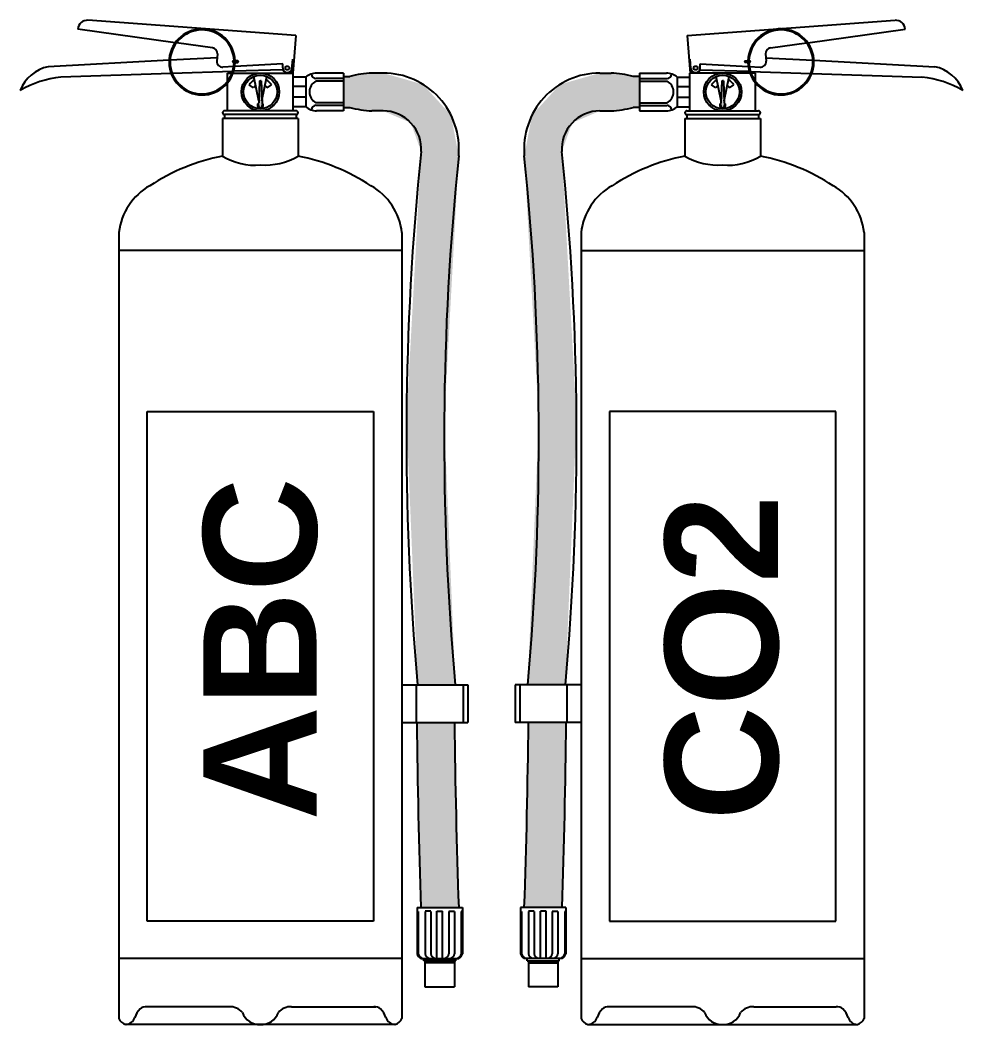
# Model space of a CAD drawing. Header units: inches. Extents: x -250485 to 735580, y -140410 to 288049.
# Drawn here: x 92099.31 to 92125.02, y -6431.32 to -6403.93 of the extents above; entities that cross this region are included whole.
import ezdxf

# ---------------------------------------------------------------- set-up
doc = ezdxf.new("R2010")
doc.units = ezdxf.units.IN
doc.header["$MEASUREMENT"] = 0
doc.layers.add('FIREACC', color=30, linetype='Continuous')
doc.layers.add('OUTSIDE', color=253, linetype='Continuous')
doc.layers.add('sheet', color=7, linetype='Continuous', lineweight=15)
doc.layers.add('wall', color=7, linetype='Continuous', lineweight=0)
doc.styles.get("Standard").update_dxf_attribs({"font": 'arialbd.ttf', "height": 24})

# ---------------------------------------------------------------- blocks, each defined once
blk = doc.blocks.new('*U196')
at = {"layer": 'OUTSIDE', "linetype": 'Continuous'}
for points in [[(-64.23, 504), (-85.32, 497.96), (-52.39, 503.43)], [(-52.39, 503.43), (-85.32, 497.96), (-46.58, 502.25)], [(-43.17, 502.25), (-85.32, 497.96), (-43.17, 485.75)], [(-85.32, 497.96), (-43.17, 502.25), (-46.58, 502.25)], [(-52.39, 503.43), (-58.29, 504), (-64.23, 504)], [(-85.32, 497.96), (-100.12, 481.76), (-46.58, 485.75)], [(-85.32, 497.96), (-46.58, 485.75), (-43.17, 485.75)], [(-46.58, 485.75), (-100.12, 481.76), (-64, 484)], [(-46.58, 485.75), (-64, 484), (-52.39, 484.57)], [(-52.39, 484.57), (-64, 484), (-58.29, 484)], [(-100.12, 481.76), (-104.23, 460.21), (-78.88, 477.62)], [(-64, 484), (-100.12, 481.76), (-78.88, 477.62)], [(-78.88, 477.62), (-104.23, 460.21), (-84.35, 462.39)], [(-84.35, 462.39), (-104.23, 460.21), (-76.57, 321.24)], [(-104.23, 460.21), (-96.57, 320.15), (-76.57, 321.24)], [(-96.57, 320.15), (-102.42, 180), (-82.46, 180)], [(-76.57, 321.24), (-96.57, 320.15), (-82.46, 180)], [(-82.01, 160), (-102.82, 110.99), (-82.81, 110.99)], [(-102.01, 160), (-102.82, 110.99), (-82.01, 160)], [(-102.82, 110.99), (-104.23, 62), (-84.21, 62)], [(-82.81, 110.99), (-102.82, 110.99), (-84.21, 62)]]:
    blk.add_solid(points, dxfattribs=at)
blk = doc.blocks.new('*U195')
at = {"layer": 'OUTSIDE', "linetype": 'Continuous'}
for points in [[(0.37, 499.88), (-0.02, 488.3), (0.85, 485.52)], [(0.8, 499.89), (0.37, 499.88), (0.85, 485.52)], [(0.85, 499.89), (0.8, 499.89), (0.85, 485.52)], [(0.85, 499.89), (0.85, 485.52), (1.71, 488.3)], [(1.23, 499.89), (0.85, 499.89), (1.71, 488.3)], [(-0.02, 488.3), (-0.67, 487.23), (0.85, 485.52)], [(-0.67, 487.23), (-0.29, 486.03), (0.85, 485.52)], [(1.71, 488.3), (0.85, 485.52), (2.36, 487.24)], [(2.36, 487.24), (0.85, 485.52), (1.99, 486.04)]]:
    blk.add_solid(points, dxfattribs=at)
blk = doc.blocks.new('CO2')
at = {"layer": 'FIREACC', "color": 31}
for p, q in [((-39656.97, 31717.16), (-39568.94, 31723.56)), ((-39656.97, 31717.16), (-39655.81, 31701.2)), ((-39605.91, 31714.07), (-39564.66, 31719.86)), ((-39621.75, 31711.85), (-39606.4, 31714.01)), ((-39623.81, 31709.3), (-39623.59, 31706.28)), ((-39655.27, 31701.24), (-39655.7, 31707.14)), ((-39651.58, 31705.08), (-39631.15, 31703.98)), ((-39651.46, 31703.48), (-39651.58, 31705.08)), ((-39623.7, 31707.71), (-39603.75, 31706.65)), ((-39603.31, 31706.63), (-39552.11, 31703.9)), ((-39630.47, 31701.2), (-39655.86, 31701.2)), ((-39655.86, 31685.2), (-39655.86, 31701.2)), ((-39651.59, 31702.62), (-39630.71, 31701.94)), ((-39630.71, 31703.95), (-39626.12, 31703.7)), ((-39630.25, 31701.92), (-39604.62, 31701.08)), ((-39628.14, 31701.2), (-39630, 31701.2)), ((-39628.14, 31697.78), (-39628.14, 31701.2)), ((-39604.16, 31701.06), (-39557.5, 31699.52)), ((-39628.14, 31685.2), (-39628.14, 31697.07)), ((-39657.2, 31685.2), (-39626.8, 31685.2)), ((-39657.2, 31683.6), (-39657.2, 31682)), ((-39657.2, 31683.6), (-39626.8, 31683.6)), ((-39626.8, 31683.6), (-39626.8, 31682)), ((-39658, 31682), (-39626, 31682)), ((-39658, 31682), (-39658, 31666)), ((-39626, 31682), (-39626, 31666)), ((-39702, 31633.64), (-39702, 31300.61)), ((-39582, 31633.64), (-39582, 31300.61)), ((-39655.26, 31305.56), (-39690.96, 31305.56)), ((-39628.74, 31305.56), (-39593.92, 31305.56))]:
    blk.add_line(p, q, dxfattribs=at)
for centre, radius in [((-39653.42, 31703.34), 0.818), ((-39642, 31693.2), 8), ((-39642, 31693.2), 7.11)]:
    blk.add_circle(centre, radius, dxfattribs=at)
for centre, radius, start, end in [((-39568.65, 31719.57), 4, 4.1612, 94.1612), ((-39621.42, 31709.47), 2.4, 97.9905, 184.1612), ((-39625.99, 31706.1), 2.4, 266.9201, 4.1612), ((-39653.42, 31703.34), 1.96, 184.1612, 4.1612), ((-39555.58, 31687.65), 16.62, 21.9213, 77.9269), ((-39562.27, 31655.62), 44.16, 59.9746, 83.8066), ((-39657.2, 31684.4), 0.8, 90, 270), ((-39626.8, 31684.4), 0.8, 270, 90), ((-39641.5, 31581.14), 86.45, 100.9999, 123.208), ((-39642.5, 31581.14), 86.45, 56.792, 79.0001), ((-39675.9, 31630.61), 26.27, 119.5311, 173.3898), ((-39608.1, 31630.61), 26.27, 6.6102, 60.4689), ((-39686.51, 31298.32), 9.06, 135.2683, 162.981), ((-39690.52, 31301.84), 3.74, 83.2574, 130.4174), ((-39654.86, 31298.78), 6.79, 39.6417, 93.3999), ((-39629.14, 31298.78), 6.79, 86.6001, 140.3583), ((-39593.48, 31301.84), 3.74, 49.5826, 96.7426), ((-39597.49, 31298.32), 9.06, 17.019, 44.7317), ((-39697.82, 31302.31), 4.51, 202.0814, 252.7663), ((-39699.38, 31302.42), 4.45, 276.3773, 340.9868), ((-39642.34, 31305.74), 7.75, 199.8006, 272.52), ((-39641.66, 31305.74), 7.75, 267.48, 340.1994), ((-39584.62, 31302.42), 4.45, 199.0132, 263.6227), ((-39586.18, 31302.31), 4.51, 287.2337, 337.9186)]:
    blk.add_arc(centre, radius, start, end, dxfattribs=at)
at = {"layer": 'OUTSIDE', "color": 31}
for p, q in [((-39632.42, 31706.36), (-39630.59, 31706.36)), ((-39630.59, 31705.67), (-39632.42, 31705.67)), ((-39694.06, 31701.2), (-39689.31, 31701.2)), ((-39677.22, 31701.2), (-39665.83, 31701.2)), ((-39677.22, 31701.2), (-39677.22, 31685.2)), ((-39655.81, 31701.2), (-39655.27, 31701.24)), ((-39677.22, 31697.75), (-39665.54, 31697.75)), ((-39677.1, 31698.88), (-39665.54, 31698.88)), ((-39661.22, 31699.48), (-39655.86, 31699.48)), ((-39661.22, 31699.48), (-39661.22, 31686.92)), ((-39644.89, 31695), (-39646.79, 31696.18)), ((-39642.67, 31689.44), (-39644.74, 31699.76)), ((-39642.38, 31697.91), (-39642.7, 31688.64)), ((-39642.38, 31697.91), (-39642.04, 31697.91)), ((-39641.7, 31697.91), (-39642.04, 31697.91)), ((-39641.7, 31697.91), (-39642.04, 31697.91)), ((-39641.7, 31697.91), (-39641.32, 31688.64)), ((-39641.33, 31689.44), (-39639.26, 31699.76)), ((-39639.11, 31695), (-39637.21, 31696.18)), ((-39661.22, 31695.46), (-39655.86, 31695.46)), ((-39677.22, 31688.65), (-39665.54, 31688.65)), ((-39677.1, 31687.52), (-39665.54, 31687.52)), ((-39661.22, 31690.94), (-39655.86, 31690.94)), ((-39677.22, 31685.2), (-39665.83, 31685.2)), ((-39661.22, 31686.92), (-39655.86, 31686.92)), ((-39702, 31626), (-39582, 31626)), ((-39702, 31326), (-39582, 31326)), ((-39699.16, 31298), (-39584.84, 31298))]:
    blk.add_line(p, q, dxfattribs=at)
at = {"layer": 'OUTSIDE', "color": 1}
for p, q in [((-39677.29, 31699.8), (-39679.95, 31699.8)), ((-39694.06, 31685.2), (-39689.31, 31685.2)), ((-39677.29, 31686.6), (-39679.95, 31686.6)), ((-39690, 31557.83), (-39690, 31341.83)), ((-39594, 31557.83), (-39690, 31557.83)), ((-39594, 31341.83), (-39594, 31557.83)), ((-39730, 31442), (-39730, 31426)), ((-39702, 31442), (-39730, 31442)), ((-39727.92, 31442), (-39727.92, 31426)), ((-39708, 31442), (-39708, 31426)), ((-39702, 31426), (-39730, 31426)), ((-39727.66, 31347.6), (-39727.66, 31346)), ((-39708.46, 31347.6), (-39727.66, 31347.6)), ((-39708.46, 31347.6), (-39708.46, 31346)), ((-39727.18, 31346), (-39727.66, 31346)), ((-39727.66, 31346), (-39727.66, 31328.04)), ((-39727.18, 31345.9), (-39727.18, 31328.04)), ((-39721.94, 31346), (-39724.34, 31346)), ((-39724.34, 31345.9), (-39724.34, 31328.04)), ((-39721.94, 31345.9), (-39721.94, 31328.04)), ((-39719.26, 31326), (-39719.26, 31346)), ((-39716.86, 31346), (-39719.26, 31346)), ((-39716.86, 31326), (-39716.86, 31346)), ((-39716.86, 31326), (-39716.86, 31346)), ((-39714.19, 31346), (-39711.79, 31346)), ((-39714.19, 31345.9), (-39714.19, 31328.04)), ((-39711.79, 31345.9), (-39711.79, 31328.04)), ((-39708.95, 31346), (-39708.46, 31346)), ((-39708.95, 31345.9), (-39708.95, 31328.04)), ((-39708.46, 31346), (-39708.46, 31328.04)), ((-39690, 31341.83), (-39594, 31341.83)), ((-39710.06, 31326), (-39726.06, 31326)), ((-39724.86, 31324.96), (-39724.86, 31326)), ((-39711.26, 31324.96), (-39711.26, 31326)), ((-39724.86, 31324.96), (-39711.26, 31324.96)), ((-39724.35, 31324.96), (-39724.35, 31314)), ((-39724.35, 31324.15), (-39711.78, 31324.15)), ((-39711.78, 31324.96), (-39711.78, 31314)), ((-39711.78, 31314), (-39724.35, 31314))]:
    blk.add_line(p, q, dxfattribs=at)
at = {"layer": 'OUTSIDE', "color": 31}
for centre, radius, start, end in [((-39617.29, 31705.92), 14, 181.0255, 178.2204), ((-39617.29, 31705.92), 13.56, 181.0585, 178.1631), ((-39632.42, 31706.02), 0.343, 90, 270), ((-39630.59, 31706.02), 0.343, 270, 90), ((-39693.98, 31668.99), 32.21, 90.1556, 185.0263), ((-39665.98, 31693.75), 7.45, 50.2127, 88.8117), ((-39665.6, 31700.85), 1.98, 271.9881, 358.9526), ((-39667.9, 31693.2), 5.13, 297.4534, 62.5466), ((-39642, 31693.2), 5.65, 115.6308, 148.0837), ((-39642, 31693.2), 3.41, 125.5003, 148.0837), ((-39642, 31693.2), 3.41, 31.9163, 54.4997), ((-39642, 31693.2), 5.65, 31.9163, 64.3692), ((-39665.6, 31685.55), 1.98, 1.0474, 88.0119), ((-39642, 31687.63), 1.22, 124.6063, 55.8009), ((-39693.97, 31668.98), 16.22, 90.3251, 183.7727), ((-39691.26, 31730.22), 45.07, 272.4836, 284.5448), ((-39665.98, 31692.65), 7.45, 271.1883, 309.7873), ((-40885.33, 31546.6), 1165.42, 354.85061, 5.88868), ((-40874.14, 31547.16), 1170.23, 354.84439, 5.92271), ((-39644.07, 31689.82), 27.59, 239.6837, 274.3046), ((-39639.49, 31687.91), 25.73, 264.3962, 301.6155)]:
    blk.add_arc(centre, radius, start, end, dxfattribs=at)
at = {"layer": 'OUTSIDE', "color": 1}
for centre, radius, start, end in [((-39691.26, 31656.18), 45.07, 75.4552, 87.5164), ((-42910.41, 31458.94), 3186.29, 357.99747, 359.40765), ((-42910.41, 31458.94), 3202.29, 358.00748, 359.41061), ((-39724.76, 31328.67), 2.97, 192.2541, 244.019), ((-39724.28, 31328.67), 2.97, 192.2541, 244.019), ((-39721.44, 31328.67), 2.97, 192.2541, 244.019), ((-39719.04, 31328.67), 2.97, 192.2541, 244.019), ((-39717.09, 31328.67), 2.97, 295.981, 347.7459), ((-39714.69, 31328.67), 2.97, 295.981, 347.7459), ((-39711.85, 31328.67), 2.97, 295.981, 347.7459), ((-39711.36, 31328.67), 2.97, 295.981, 347.7459)]:
    blk.add_arc(centre, radius, start, end, dxfattribs=at)
at = {"layer": 'OUTSIDE', "color": 1, "linetype": 'Continuous', "xscale": 0.8000000000029104, "yscale": 0.7999999999992724, "zscale": 0.7999999999999443}
blk.add_blockref('*U196', (-39642.68, 31298), dxfattribs=at)
at = {"layer": 'OUTSIDE', "color": 31, "linetype": 'Continuous', "xscale": 0.8000000000029104, "yscale": 0.7999999999992724, "zscale": 0.7999999999999443}
blk.add_blockref('*U195', (-39642.68, 31298), dxfattribs=at)
at = {"layer": 'sheet', "color": 5, "insert": (-39666.5, 31384.5), "char_height": 48, "width": 165, "attachment_point": 1, "rotation": 90}
blk.add_mtext('{\\C6;CO2}', dxfattribs=at)
blk = doc.blocks.new('ABC')
at = {"layer": 'FIREACC', "color": 11}
for p, q in [((-39100.53, 31717.16), (-39188.56, 31723.56)), ((-39151.59, 31714.07), (-39192.84, 31719.86)), ((-39100.53, 31717.16), (-39101.69, 31701.2)), ((-39135.75, 31711.85), (-39151.1, 31714.01)), ((-39133.69, 31709.3), (-39133.91, 31706.28)), ((-39154.19, 31706.63), (-39205.39, 31703.9)), ((-39133.8, 31707.71), (-39153.75, 31706.65)), ((-39105.92, 31705.08), (-39126.35, 31703.98)), ((-39106.04, 31703.48), (-39105.92, 31705.08)), ((-39102.23, 31701.24), (-39101.8, 31707.14)), ((-39153.34, 31701.06), (-39200, 31699.52)), ((-39127.25, 31701.92), (-39152.88, 31701.08)), ((-39126.79, 31703.95), (-39131.38, 31703.7)), ((-39129.36, 31697.78), (-39129.36, 31701.2)), ((-39129.36, 31701.2), (-39127.5, 31701.2)), ((-39127.03, 31701.2), (-39101.64, 31701.2)), ((-39105.91, 31702.62), (-39126.79, 31701.94)), ((-39101.64, 31685.2), (-39101.64, 31701.2)), ((-39129.36, 31685.2), (-39129.36, 31697.07)), ((-39100.3, 31685.2), (-39130.7, 31685.2)), ((-39130.7, 31683.6), (-39130.7, 31682)), ((-39100.3, 31683.6), (-39130.7, 31683.6)), ((-39100.3, 31683.6), (-39100.3, 31682)), ((-39099.5, 31682), (-39131.5, 31682)), ((-39131.5, 31682), (-39131.5, 31666)), ((-39099.5, 31682), (-39099.5, 31666)), ((-39175.5, 31633.64), (-39175.5, 31300.61)), ((-39055.5, 31633.64), (-39055.5, 31300.61)), ((-39128.76, 31305.56), (-39163.58, 31305.56)), ((-39102.24, 31305.56), (-39066.54, 31305.56))]:
    blk.add_line(p, q, dxfattribs=at)
for centre, radius in [((-39115.5, 31693.2), 8), ((-39115.5, 31693.2), 7.11), ((-39104.08, 31703.34), 0.818)]:
    blk.add_circle(centre, radius, dxfattribs=at)
for centre, radius, start, end in [((-39188.85, 31719.57), 4, 85.8388, 175.8388), ((-39136.08, 31709.47), 2.4, 355.8388, 82.0095), ((-39131.51, 31706.1), 2.4, 175.8388, 273.0799), ((-39201.92, 31687.65), 16.62, 102.0731, 158.0787), ((-39104.08, 31703.34), 1.96, 175.8388, 355.8388), ((-39195.23, 31655.62), 44.16, 96.1934, 120.0254), ((-39130.7, 31684.4), 0.8, 90, 270), ((-39100.3, 31684.4), 0.8, 270, 90), ((-39115, 31581.14), 86.45, 100.9999, 123.208), ((-39116, 31581.14), 86.45, 56.792, 79.0001), ((-39149.4, 31630.61), 26.27, 119.5311, 173.3898), ((-39081.6, 31630.61), 26.27, 6.6102, 60.4689), ((-39160.01, 31298.32), 9.06, 135.2683, 162.981), ((-39164.02, 31301.84), 3.74, 83.2574, 130.4174), ((-39128.36, 31298.78), 6.79, 39.6417, 93.3999), ((-39102.64, 31298.78), 6.79, 86.6001, 140.3583), ((-39066.98, 31301.84), 3.74, 49.5826, 96.7426), ((-39070.99, 31298.32), 9.06, 17.019, 44.7317), ((-39171.32, 31302.31), 4.51, 202.0814, 252.7663), ((-39172.88, 31302.42), 4.45, 276.3773, 340.9868), ((-39115.84, 31305.74), 7.75, 199.8006, 272.52), ((-39115.16, 31305.74), 7.75, 267.48, 340.1994), ((-39058.12, 31302.42), 4.45, 199.0132, 263.6227), ((-39059.68, 31302.31), 4.51, 287.2337, 337.9186)]:
    blk.add_arc(centre, radius, start, end, dxfattribs=at)
at = {"layer": 'OUTSIDE', "color": 11}
for p, q in [((-39125.08, 31706.36), (-39126.91, 31706.36)), ((-39126.91, 31705.67), (-39125.08, 31705.67)), ((-39101.69, 31701.2), (-39102.23, 31701.24)), ((-39080.28, 31701.2), (-39091.67, 31701.2)), ((-39080.28, 31701.2), (-39080.28, 31685.2)), ((-39118.39, 31695), (-39120.29, 31696.18)), ((-39116.17, 31689.44), (-39118.24, 31699.76)), ((-39115.8, 31697.91), (-39116.18, 31688.64)), ((-39115.8, 31697.91), (-39115.46, 31697.91)), ((-39115.8, 31697.91), (-39115.46, 31697.91)), ((-39115.12, 31697.91), (-39115.46, 31697.91)), ((-39115.12, 31697.91), (-39114.8, 31688.64)), ((-39114.83, 31689.44), (-39112.76, 31699.76)), ((-39112.61, 31695), (-39110.71, 31696.18)), ((-39096.28, 31699.48), (-39101.64, 31699.48)), ((-39096.28, 31699.48), (-39096.28, 31686.92)), ((-39080.4, 31698.88), (-39091.96, 31698.88)), ((-39080.28, 31697.75), (-39091.96, 31697.75)), ((-39096.28, 31695.46), (-39101.64, 31695.46)), ((-39096.28, 31690.94), (-39101.64, 31690.94)), ((-39080.28, 31688.65), (-39091.96, 31688.65)), ((-39080.4, 31687.52), (-39091.96, 31687.52)), ((-39096.28, 31686.92), (-39101.64, 31686.92)), ((-39080.28, 31685.2), (-39091.67, 31685.2)), ((-39080.21, 31686.6), (-39077.55, 31686.6)), ((-39063.44, 31685.2), (-39068.19, 31685.2)), ((-39055.5, 31626), (-39175.5, 31626)), ((-39055.5, 31326), (-39175.5, 31326)), ((-39058.34, 31298), (-39172.66, 31298))]:
    blk.add_line(p, q, dxfattribs=at)
at = {"layer": 'OUTSIDE', "color": 1}
for p, q in [((-39063.44, 31701.2), (-39068.19, 31701.2)), ((-39080.21, 31699.8), (-39077.55, 31699.8)), ((-39163.5, 31341.83), (-39163.5, 31557.83)), ((-39163.5, 31557.83), (-39067.5, 31557.83)), ((-39067.5, 31557.83), (-39067.5, 31341.83)), ((-39055.5, 31442), (-39027.5, 31442)), ((-39049.5, 31442), (-39049.5, 31426)), ((-39029.58, 31442), (-39029.58, 31426)), ((-39027.5, 31442), (-39027.5, 31426)), ((-39055.5, 31426), (-39027.5, 31426)), ((-39049.04, 31347.6), (-39049.04, 31346)), ((-39049.04, 31347.6), (-39029.84, 31347.6)), ((-39029.84, 31347.6), (-39029.84, 31346)), ((-39048.55, 31346), (-39049.04, 31346)), ((-39049.04, 31346), (-39049.04, 31328.04)), ((-39048.55, 31345.9), (-39048.55, 31328.04)), ((-39043.31, 31346), (-39045.71, 31346)), ((-39045.71, 31345.9), (-39045.71, 31328.04)), ((-39043.31, 31345.9), (-39043.31, 31328.04)), ((-39040.64, 31326), (-39040.64, 31346)), ((-39040.64, 31326), (-39040.64, 31346)), ((-39040.64, 31346), (-39038.24, 31346)), ((-39038.24, 31326), (-39038.24, 31346)), ((-39035.56, 31346), (-39033.16, 31346)), ((-39035.56, 31345.9), (-39035.56, 31328.04)), ((-39033.16, 31345.9), (-39033.16, 31328.04)), ((-39030.32, 31346), (-39029.84, 31346)), ((-39030.32, 31345.9), (-39030.32, 31328.04)), ((-39029.84, 31346), (-39029.84, 31328.04)), ((-39067.5, 31341.83), (-39163.5, 31341.83)), ((-39047.44, 31326), (-39031.44, 31326)), ((-39046.24, 31324.96), (-39046.24, 31326)), ((-39032.64, 31324.96), (-39032.64, 31326)), ((-39032.64, 31324.96), (-39046.24, 31324.96)), ((-39045.72, 31324.96), (-39045.72, 31314)), ((-39033.15, 31324.15), (-39045.72, 31324.15)), ((-39033.15, 31324.96), (-39033.15, 31314)), ((-39045.72, 31314), (-39033.15, 31314))]:
    blk.add_line(p, q, dxfattribs=at)
at = {"layer": 'OUTSIDE', "color": 11}
for centre, radius, start, end in [((-39140.21, 31705.92), 14, 1.7796, 358.9745), ((-39140.21, 31705.92), 13.56, 1.8369, 358.9415), ((-39126.91, 31706.02), 0.343, 90, 270), ((-39125.08, 31706.02), 0.343, 270, 90), ((-39091.52, 31693.75), 7.45, 91.1883, 129.7873), ((-39091.9, 31700.85), 1.98, 181.0474, 268.0119), ((-39063.52, 31668.99), 32.21, 354.9737, 89.8444), ((-39115.5, 31693.2), 5.65, 115.6308, 148.0837), ((-39115.5, 31693.2), 3.41, 125.5003, 148.0837), ((-39115.5, 31693.2), 3.41, 31.9163, 54.4997), ((-39115.5, 31693.2), 5.65, 31.9163, 64.3692), ((-39089.6, 31693.2), 5.13, 117.4534, 242.5466), ((-39115.5, 31687.63), 1.22, 124.1991, 55.3937), ((-39091.9, 31685.55), 1.98, 91.9881, 178.9526), ((-39091.52, 31692.65), 7.45, 230.2127, 268.8117), ((-39066.24, 31730.22), 45.07, 255.4552, 267.5164), ((-39063.53, 31668.98), 16.22, 356.2273, 89.6749), ((-39118.01, 31687.91), 25.73, 238.3845, 275.6038), ((-39113.43, 31689.82), 27.59, 265.6954, 300.3163), ((-37883.36, 31547.16), 1170.23, 174.07729, 185.15561)]:
    blk.add_arc(centre, radius, start, end, dxfattribs=at)
at = {"layer": 'OUTSIDE', "color": 1}
for centre, radius, start, end in [((-39066.24, 31656.18), 45.07, 92.4836, 104.5448), ((-37872.17, 31546.6), 1165.42, 174.11132, 185.14939), ((-35847.09, 31458.94), 3202.29, 180.58939, 181.99252), ((-35847.09, 31458.94), 3186.29, 180.59235, 182.00253), ((-39046.14, 31328.67), 2.97, 192.2541, 244.019), ((-39045.65, 31328.67), 2.97, 192.2541, 244.019), ((-39042.81, 31328.67), 2.97, 192.2541, 244.019), ((-39040.41, 31328.67), 2.97, 192.2541, 244.019), ((-39038.46, 31328.67), 2.97, 295.981, 347.7459), ((-39036.06, 31328.67), 2.97, 295.981, 347.7459), ((-39033.22, 31328.67), 2.97, 295.981, 347.7459), ((-39032.74, 31328.67), 2.97, 295.981, 347.7459)]:
    blk.add_arc(centre, radius, start, end, dxfattribs=at)
at = {"layer": 'OUTSIDE', "color": 1, "linetype": 'Continuous', "xscale": -0.8000000000029104, "yscale": 0.7999999999992724, "zscale": 0.7999999999999443}
blk.add_blockref('*U196', (-39114.82, 31298), dxfattribs=at)
at = {"layer": 'OUTSIDE', "color": 11, "linetype": 'Continuous', "xscale": -0.8000000000029104, "yscale": 0.7999999999992724, "zscale": 0.7999999999999443}
blk.add_blockref('*U195', (-39114.82, 31298), dxfattribs=at)
at = {"layer": 'sheet', "color": 5, "insert": (-39091, 31384.5), "char_height": 48, "width": 165, "attachment_point": 7, "rotation": 90}
blk.add_mtext('{\\C6;ABC}', dxfattribs=at)

msp = doc.modelspace()

# ---------------------------------------------------------------- block references
at = {"layer": 'wall', "color": 1, "lineweight": 53, "xscale": 0.06433683165232651, "yscale": 0.06433683165232651, "zscale": 0.06433683165094806}
for name, p in [('ABC', (94622.428, -8444.927)), ('CO2', (94668.907, -8444.927))]:
    msp.add_blockref(name, p, dxfattribs=at)

doc.saveas('drawing.dxf')
